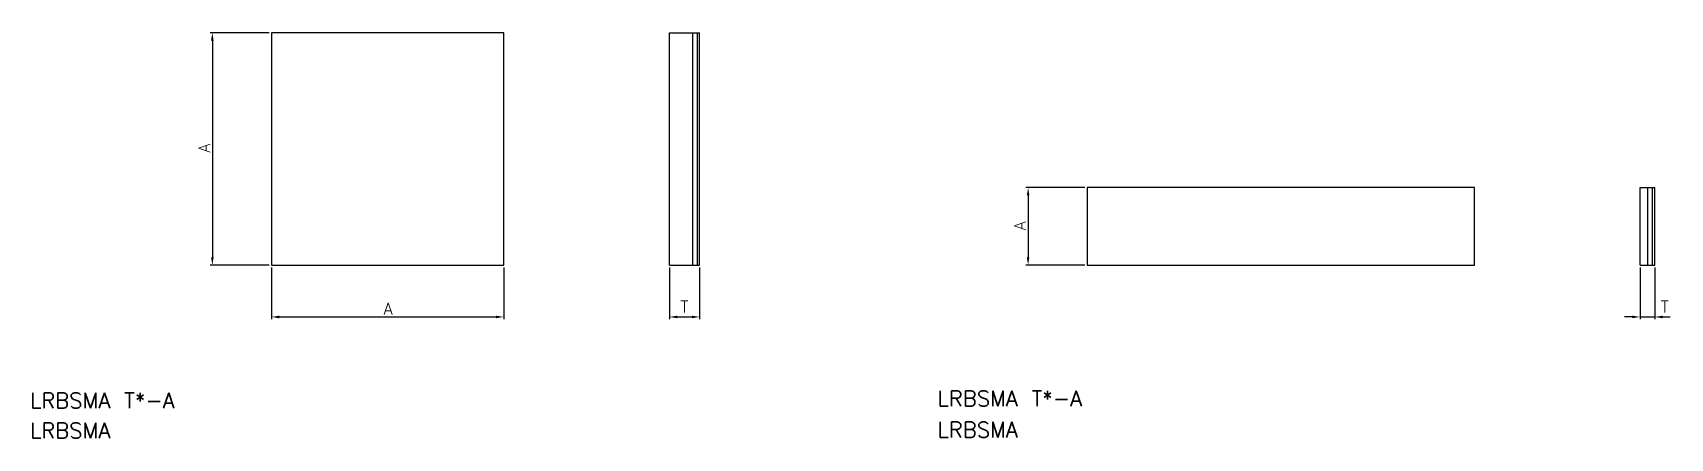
# Model space of a CAD drawing. Extents: x 659 to 2773, y 1362 to 1886.
import ezdxf

# ---------------------------------------------------------------- set-up
doc = ezdxf.new("R2010")
doc.units = 0
doc.header["$MEASUREMENT"] = 0
doc.layers.get('0').update_dxf_attribs({"linetype": 'CONTINUOUS'})
doc.layers.get('DEFPOINTS').update_dxf_attribs({"linetype": 'CONTINUOUS'})
doc.layers.add('DIM', color=4, linetype='CONTINUOUS')
doc.styles.get("Standard").update_dxf_attribs({"font": 'txt.shx'})
doc.dimstyles.new('MISUMI', dxfattribs={"dimtxt": 15, "dimasz": 10, "dimexe": 3, "dimexo": 3, "dimgap": 3, "dimtad": 1, "dimdec": 4, "dimdsep": 46, "dimtxsty": 'STANDARD', "dimcen": 0, "dimadec": 0, "dimazin": 0, "dimtfac": 0.6, "dimtdec": 4, "dimtix": 1, "dimtmove": 2, "dimatfit": 3, "dimfxl": 1, "dimtvp": 1, "dimtolj": 1, "dimarcsym": 0})

# ---------------------------------------------------------------- blocks, each defined once
blk = doc.blocks.new('*U3')
at = {"color": 0, "linetype": 'Continuous'}
blk.add_text('A', height=15, rotation=90, dxfattribs=at).set_placement((887.5, 1730.6))
blk = doc.blocks.new('*D2')
at = {"color": 0, "linetype": 'Continuous'}
for p, q in [((963.9, 1885.6), (887.5, 1885.6)), ((890.5, 1875.6), (890.5, 1595.6)), ((963.9, 1585.6), (887.5, 1585.6))]:
    blk.add_line(p, q, dxfattribs=at)
for points in [[(888.8, 1875.6), (892.2, 1875.6), (890.5, 1885.6)], [(888.8, 1595.6), (892.2, 1595.6), (890.5, 1585.6)]]:
    blk.add_solid(points, dxfattribs=at)
at = {"layer": 'DEFPOINTS', "color": 0, "linetype": 'Continuous'}
for p in [(966.9, 1885.6), (890.5, 1585.6), (966.9, 1585.6)]:
    blk.add_point(p, dxfattribs=at)
at = {"color": 7, "linetype": 'Continuous'}
blk.add_blockref('*U3', (0, 0), dxfattribs=at)
blk = doc.blocks.new('*U5')
at = {"color": 0, "linetype": 'Continuous'}
blk.add_text('A', height=15, dxfattribs=at).set_placement((1111.9, 1521.6))
blk = doc.blocks.new('*D4')
at = {"color": 0, "linetype": 'Continuous'}
for p, q in [((966.9, 1582.6), (966.9, 1515.6)), ((1266.9, 1582.6), (1266.9, 1515.6)), ((976.9, 1518.6), (1256.9, 1518.6))]:
    blk.add_line(p, q, dxfattribs=at)
for points in [[(976.9, 1520.2), (976.9, 1516.9), (966.9, 1518.6)], [(1256.9, 1520.2), (1256.9, 1516.9), (1266.9, 1518.6)]]:
    blk.add_solid(points, dxfattribs=at)
at = {"layer": 'DEFPOINTS', "color": 0, "linetype": 'Continuous'}
for p in [(966.9, 1585.6), (1266.9, 1585.6), (1266.9, 1518.6)]:
    blk.add_point(p, dxfattribs=at)
at = {"color": 7, "linetype": 'Continuous'}
blk.add_blockref('*U5', (0, 0), dxfattribs=at)
blk = doc.blocks.new('*D12')
at = {"color": 0, "linetype": 'Continuous', "lineweight": -2}
for p, q in [((1480.8, 1582.6), (1480.8, 1515.6)), ((1519.8, 1582.6), (1519.8, 1515.6)), ((1490.8, 1518.6), (1509.8, 1518.6))]:
    blk.add_line(p, q, dxfattribs=at)
at = {"color": 0, "linetype": 'Continuous'}
for points in [[(1490.8, 1520.2), (1490.8, 1516.9), (1480.8, 1518.6)], [(1509.8, 1520.2), (1509.8, 1516.9), (1519.8, 1518.6)]]:
    blk.add_solid(points, dxfattribs=at)
at = {"layer": 'DEFPOINTS', "color": 0, "linetype": 'Continuous'}
for p in [(1480.8, 1585.6), (1519.8, 1585.6), (1519.8, 1518.6)]:
    blk.add_point(p, dxfattribs=at)
at = {"color": 0, "linetype": 'Continuous', "insert": (1500.1, 1531.8), "char_height": 15, "attachment_point": 5}
blk.add_mtext('\\A1;T', dxfattribs=at)
blk = doc.blocks.new('*D13')
at = {"layer": 'DEFPOINTS', "color": 0, "linetype": 'Continuous'}
for p in [(2734.3, 1585.6), (2753.3, 1585.6), (2753.3, 1518.6)]:
    blk.add_point(p, dxfattribs=at)
at = {"layer": 'DIM', "color": 0, "linetype": 'Continuous', "lineweight": -2}
for p, q in [((2734.3, 1582.6), (2734.3, 1515.6)), ((2753.3, 1582.6), (2753.3, 1515.6)), ((2724.3, 1518.6), (2714.3, 1518.6)), ((2734.3, 1518.6), (2753.3, 1518.6)), ((2763.3, 1518.6), (2773.3, 1518.6))]:
    blk.add_line(p, q, dxfattribs=at)
at = {"layer": 'DIM', "color": 0, "linetype": 'Continuous'}
for points in [[(2724.3, 1520.2), (2724.3, 1516.9), (2734.3, 1518.6)], [(2763.3, 1520.2), (2763.3, 1516.9), (2753.3, 1518.6)]]:
    blk.add_solid(points, dxfattribs=at)
at = {"layer": 'DIM', "color": 0, "linetype": 'Continuous', "insert": (2766.2, 1531.8), "char_height": 15, "attachment_point": 5}
blk.add_mtext('\\A1;T', dxfattribs=at)
blk = doc.blocks.new('*U11')
at = {"layer": 'DIM', "color": 0, "linetype": 'Continuous'}
blk.add_text('A', height=15, rotation=90, dxfattribs=at).set_placement((1941, 1630.6))
blk = doc.blocks.new('*D10')
at = {"layer": 'DEFPOINTS', "color": 0, "linetype": 'Continuous'}
for p in [(2020.4, 1685.6), (1944, 1585.6), (2020.4, 1585.6)]:
    blk.add_point(p, dxfattribs=at)
at = {"layer": 'DIM', "color": 0, "linetype": 'Continuous'}
for p, q in [((2017.4, 1685.6), (1941, 1685.6)), ((1944, 1675.6), (1944, 1595.6)), ((2017.4, 1585.6), (1941, 1585.6))]:
    blk.add_line(p, q, dxfattribs=at)
for points in [[(1942.3, 1675.6), (1945.6, 1675.6), (1944, 1685.6)], [(1942.3, 1595.6), (1945.6, 1595.6), (1944, 1585.6)]]:
    blk.add_solid(points, dxfattribs=at)
at = {"color": 7, "linetype": 'Continuous'}
blk.add_blockref('*U11', (0, 0), dxfattribs=at)

msp = doc.modelspace()

# ---------------------------------------------------------------- linework, layer by layer
at = {"color": 7, "linetype": 'Continuous'}
for p, q in [((966.91652, 1885.64061), (966.91652, 1585.64061)), ((1266.91652, 1885.64061), (966.91652, 1885.64061)), ((1266.91652, 1585.64061), (1266.91652, 1885.64061)), ((1480.83611, 1585.64061), (1480.83611, 1885.64061)), ((1480.83611, 1885.64061), (1519.83611, 1885.64061)), ((1510.83611, 1585.64061), (1510.83611, 1885.64061)), ((1516.83611, 1585.64061), (1516.83611, 1885.64061)), ((1519.83611, 1585.64061), (1519.83611, 1885.64061)), ((2520.36969, 1685.64061), (2020.36969, 1685.64061)), ((2020.36969, 1685.64061), (2020.36969, 1585.64061)), ((2520.36969, 1585.64061), (2520.36969, 1685.64061)), ((2734.28927, 1685.64061), (2753.28927, 1685.64061)), ((2734.28927, 1585.64061), (2734.28927, 1685.64061)), ((2744.28927, 1585.64061), (2744.28927, 1685.64061)), ((2750.28927, 1585.64061), (2750.28927, 1685.64061)), ((2753.28927, 1585.64061), (2753.28927, 1685.64061)), ((966.91652, 1585.64061), (1266.91652, 1585.64061)), ((1480.83611, 1585.64061), (1519.83611, 1585.64061)), ((2020.36969, 1585.64061), (2520.36969, 1585.64061)), ((2734.28927, 1585.64061), (2753.28927, 1585.64061))]:
    msp.add_line(p, q, dxfattribs=at)

# ---------------------------------------------------------------- texts
for s, p in [('LRBSMA T*-A', (655.13582, 1400.64316)), ('LRBSMA T*-A', (1827.10527, 1403.28182)), ('LRBSMA', (655.13582, 1361.90694)), ('LRBSMA', (1827.10527, 1362.92385))]:
    msp.add_text(s, height=20).set_placement(p)

# ---------------------------------------------------------------- dimensions: what is measured, and where the dimension line sits
at = {"color": 4, "linetype": 'Continuous'}
dim = msp.add_linear_dim(base=(890.49717, 1585.64061), p1=(966.91652, 1885.64061), p2=(966.91652, 1585.64061), angle=90, text='A', dimstyle='MISUMI', dxfattribs=at)
dim.commit()
dim.dimension.update_dxf_attribs({"geometry": '*D2', "text_midpoint": (879.99717, 1735.64061)})
dim = msp.add_linear_dim(base=(1266.91652, 1518.57985), p1=(966.91652, 1585.64061), p2=(1266.91652, 1585.64061), text='A', dimstyle='MISUMI', dxfattribs=at)
dim.commit()
dim.dimension.update_dxf_attribs({"geometry": '*D4', "text_midpoint": (1116.91652, 1529.07985)})
dim = msp.add_linear_dim(base=(1519.83611, 1518.57985), p1=(1480.83611, 1585.64061), p2=(1519.83611, 1585.64061), text='T', dimstyle='MISUMI', dxfattribs=at)
dim.commit()
dim.dimension.update_dxf_attribs({"geometry": '*D12', "text_midpoint": (1500.08796, 1531.7846), "dimtype": 160})
at = {"layer": 'DIM', "color": 4, "linetype": 'Continuous'}
dim = msp.add_linear_dim(base=(1943.95033, 1585.64061), p1=(2020.36969, 1685.64061), p2=(2020.36969, 1585.64061), angle=90, text='A', dimstyle='MISUMI', dxfattribs=at)
dim.commit()
dim.dimension.update_dxf_attribs({"geometry": '*D10', "text_midpoint": (1933.45033, 1635.64061)})
dim = msp.add_linear_dim(base=(2753.28927, 1518.57985), p1=(2734.28927, 1585.64061), p2=(2753.28927, 1585.64061), text='T', dimstyle='MISUMI', dxfattribs=at)
dim.commit()
dim.dimension.update_dxf_attribs({"geometry": '*D13', "text_midpoint": (2766.17341, 1531.7846), "dimtype": 160})

doc.saveas('drawing.dxf')
